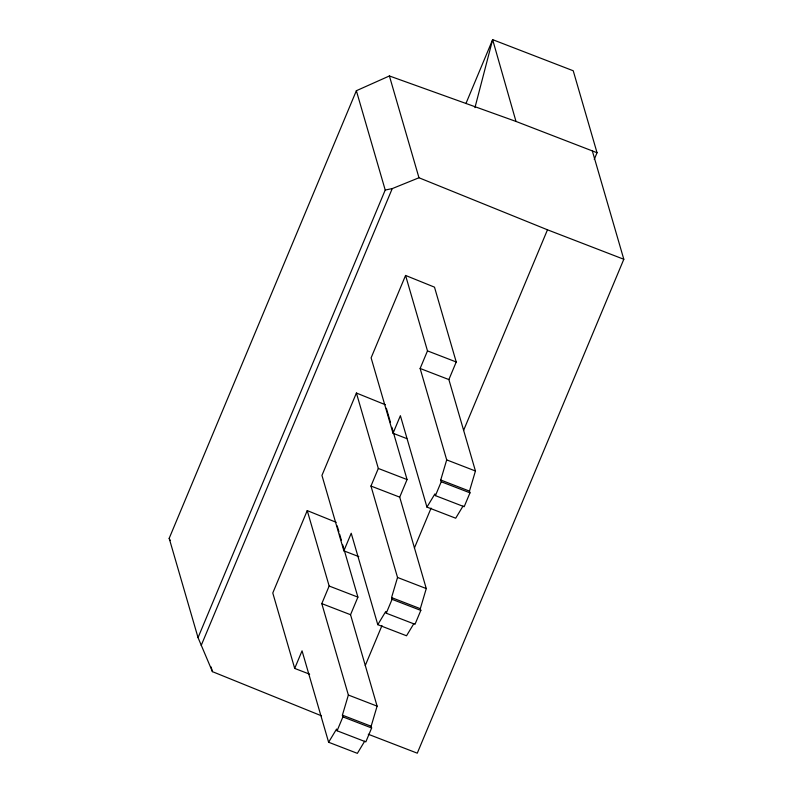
<?xml version="1.0" encoding="UTF-8"?>
<svg xmlns="http://www.w3.org/2000/svg" width="793" height="793" viewBox="0 0 793 793"><rect width="100%" height="100%" fill="white"/><g stroke="black" fill="none" stroke-linecap="round" stroke-linejoin="round"><path stroke-width="1.19" d="M474.948 107.64L492.651 39.65L573.23 70.765L597.04 152.732L594.254 159.413M342.715 544.87L357.901 597.129L350.546 614.714L377.101 706.137L371.144 726.259L371.639 727.984L365.841 741.871L337.094 730.779L342.903 716.892L342.398 715.157L348.365 695.035L321.799 603.622L329.154 586.027L307.238 510.593L336.163 522.3M391.881 427.298L407.067 479.557L399.712 497.142L426.267 588.565L420.31 608.687L420.815 610.412L415.007 624.299L386.26 613.207L392.069 599.32L391.564 597.585L397.531 577.463L370.965 486.05L378.32 468.455L356.404 393.021L385.329 404.727M435.426 495.635L441.235 481.748L440.73 480.013L446.697 459.89L420.131 368.477L427.486 350.883L405.57 275.449L434.495 287.155L456.233 361.985L448.878 379.569L475.443 470.992L469.476 491.115L469.981 492.84L464.173 506.727L435.426 495.635L434.921 493.9L426.951 507.104L455.697 518.206L463.053 506.013M321.433 715.801L212.435 671.651L198.042 637.641L169.187 538.328L356.364 90.719L389.403 75.959L515.995 121.438L597.04 152.732M198.042 637.641L385.22 190.033L356.364 90.719M201.204 645.433L392.238 188.605L418.972 177.761L547.477 229.801L623.813 259.271L417.277 753.172L368.279 734.259M465.937 103.526L492.651 39.65L515.995 121.438M307.238 510.593L272.782 592.986L294.699 668.42L309.647 674.189M356.404 393.021L321.948 475.413L343.865 550.848L358.813 556.617M405.57 275.449L371.114 357.841L393.031 433.275L406.829 438.608M294.699 668.42L302.054 650.835L328.619 742.248L357.365 753.35L364.721 741.158M343.865 550.848L351.22 533.263L377.785 624.676L406.531 635.778L413.887 623.585M393.031 433.275L400.386 415.691L426.951 507.104M365.266 665.525L381.958 625.598M414.392 548.042L431.085 508.115M463.528 430.549L547.477 229.801M377.785 624.676L385.755 611.472L386.26 613.207M328.619 742.248L336.589 729.045L337.094 730.779M385.22 190.033L392.238 188.605M427.486 350.883L456.233 361.985M420.131 368.477L448.878 379.569M446.697 459.89L475.443 470.992M440.73 480.013L469.476 491.115M441.235 481.748L469.981 492.84M378.32 468.455L407.067 479.557M370.965 486.05L399.712 497.142M397.531 577.463L426.267 588.565M391.564 597.585L420.31 608.687M392.069 599.32L420.815 610.412M329.154 586.027L357.901 597.129M321.799 603.622L350.546 614.714M348.365 695.035L377.101 706.137M342.398 715.157L371.144 726.259M342.903 716.892L371.639 727.984M169.187 538.328L170.158 540.578M592.331 150.908L623.813 259.271M389.403 75.959L418.972 177.761M386.369 408.296L390.503 422.55M337.194 525.868L338.928 531.806M339.612 534.185L341.337 540.122M211.067 666.923L212.435 671.651"/></g></svg>
